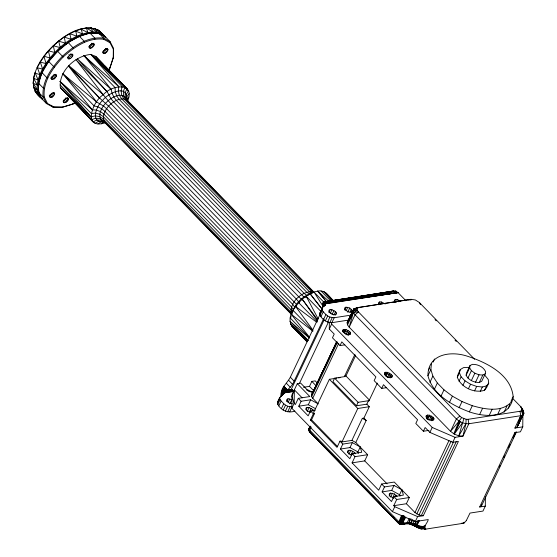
<?xml version="1.0" encoding="UTF-8"?>
<svg xmlns="http://www.w3.org/2000/svg" width="557" height="557" viewBox="0 0 557 557"><rect width="100%" height="100%" fill="white"/><g stroke="black" fill="none" stroke-linecap="round" stroke-linejoin="round"><path stroke-width="0.84" d="M282.364 395.31L282.608 394.697L281.083 396.48C279.969 388.445 286.987 383.522 290.343 377.221L320.136 314.204M108.497 70.467L109.792 68.316L113.405 57.267L113.489 48.292L110.126 41.705L105.391 36.839L98.916 33.281L89.197 33.225C63.818 39.582 37.382 64.501 38.384 92.114L41.747 98.7L46.482 103.567L52.957 107.125L62.683 107.181L73.051 104.027L75.237 102.794M62.683 107.181L53.883 107L47.526 103.505L44.226 97.029C42.708 81.364 52.957 67.766 63.15 56.995C74.199 47.122 88.069 37.263 103.672 39.248L110.035 42.743L113.336 49.218L113.252 58.025M421.969 528.962L417.847 527.709L410.398 523.845L420.354 528.294L423.773 528.475L425.492 529.15C422.784 526.637 428.18 522.236 428.263 519.549L415.292 521.561L392.42 511.66L291.826 408.274L291.965 394.809L297.292 383.655L300.676 383.132L308.682 391.362L313.459 392.469M344.832 344.839L340.042 345.584L332.459 337.793L334.221 334.082L329.291 329.013L329.361 322.28M329.291 329.013L331.631 324.063L331.652 322.378M466.279 520.656L469.99 513.081L482.961 511.075L485.307 506.118L485.398 496.858M485.307 506.118L479.668 506.995L514.786 432.685L520.426 431.814L522.772 426.857L522.898 414.234M302.131 397.83L294.361 389.844L294.166 403.324L291.826 408.274M405.886 300.703L398.004 292.606L395.971 291.214L324.815 301.901L325.615 303.823L324.738 305.682L324.815 301.901L324.446 301.762C321.166 302.757 323.234 307.318 322.016 309.664M95.177 29.075L98.721 30.329L104.145 35.571L104.075 36.414L101.04 34.332L101.061 33.469L98.721 30.329C80.041 22.113 60.602 37.96 48.306 50.805C37.18 63.261 24.042 87.226 42.729 99.369L41.329 97.489M418.223 520.308L416.664 525.133L417.144 527.333L421.148 528.885L425.833 529.108L423.773 528.475L422.115 526.407L417.068 525.634C411.818 520.433 404.083 525.098 398.728 521.603L309.685 430.095L309.01 428.612L310.131 426.286M331.631 324.063L432.225 427.449L455.097 437.349L462.992 436.124L465.882 423.71L466.146 419.296L461.628 417.569L459.824 416.121L358.471 311.955L357.378 310.437L357.114 309.017L357.747 307.93L359.195 307.367L411.073 299.325L415.348 299.958L419.379 302.514L474.606 359.279M104.967 122.874C82.387 129.878 92.392 100.97 103.337 94.767C110.954 85.096 135.386 81.566 127.783 100.699M101.04 34.332C86.314 29.215 71.456 39.248 60.511 48.229L60.448 48.285C48.271 59.947 31.84 79.101 40.891 96.807L40.048 96.848C34.304 88.278 38.294 77.284 42.555 68.984L40.222 61.695M126.655 99.306C127.978 83.292 107.264 93.68 102.558 100.49C96.438 105.524 89.635 123.32 103.783 121.711L101.256 123.828M417.847 527.709L414.763 525.961L415.599 521.206M42.729 99.369L37.312 94.119L37.382 93.284M38.148 89.628L37.263 89.566L33.155 83.251L33.719 77.813L35.042 72.661L38.134 79.943L39.004 80.145M41.747 98.7L41.838 97.663M110.035 42.743L110.126 41.705L103.651 38.148L98.916 33.281L92.392 33.295M427.936 375.71C427.769 354.356 449.972 350.729 466.529 355.944C485.718 362.036 510.964 374.053 513.178 396.675C509.885 418.857 485.781 417.478 469.384 411.895C452.249 405.419 432.796 394.781 427.936 375.71L430.867 369.521L431.438 363.7M127.588 100.775C120.02 82.38 86.377 115.64 105.705 123.034L100.977 120.131L96.925 120.047L92.991 121.816L60.33 87.505C58.499 71.192 75.39 55.742 90.888 54.405L118.815 86.676L118.349 90.902L119.309 95.191L121.496 98.624L309.205 291.541L312.143 293.379M349.037 320.017L331.854 322.684C326.569 322.928 321.389 318.869 319.537 314.12L322.231 308.112L325.615 303.823L398.004 292.606L325.246 302.367L324.766 305.292L325.121 302.228L395.971 291.214L393.799 290.977L323.902 301.852L324.592 304.958L324.334 306.399L322.74 303.37L324.369 305.702L323.032 302.743L324.466 305.222L323.52 302.117L325.232 301.845M417.381 527.096L417.109 525.279L419.296 520.649M323.902 301.852L324.766 305.02L325.121 302.228L398.004 292.606L325.594 303.572L324.787 305.494M40.048 96.848L35.042 91.202L35.147 90.408L36.038 91.557M386.927 376.985L384.427 373.97L384.602 372.835L385.785 372.243L387.651 372.361L391.39 374.401L392.26 375.78L392.079 376.915L390.903 377.5L388.487 377.59L390.903 377.5M426.975 418.182L428.605 419.825L427.323 418.871L426.105 416.803L426.279 415.668L427.463 415.083L429.329 415.195L433.067 417.235L433.938 418.613L433.757 419.748L431.578 420.507L433.757 419.748M324.766 305.292L325.191 302.305L324.689 305.675L325.476 302.911L398.004 292.606L325.462 302.869L324.689 305.675M342.924 330.002L343.314 332.16L342.75 331.137L342.924 330.002L344.108 329.41L345.974 329.528L344.644 333.295M387.651 372.361L386.321 376.128M429.329 415.195L427.999 418.968M37.228 67.237L39.923 74.561L40.765 74.84M42.081 72.09L38.468 83.139L38.384 92.114L43.119 96.981L46.482 103.567L47.526 103.505M109.792 68.316L113.405 57.267M336.421 313.013L336.247 314.106L335.112 314.677L333.316 314.566L329.716 312.595L328.881 311.272L329.055 310.179L330.19 309.615L331.986 309.727L335.586 311.69L336.421 313.013L335.418 315.137M352.212 310.569L352.038 311.662L350.903 312.226L349.107 312.115L345.507 310.152L344.672 308.822L344.839 307.736L345.981 307.165L349.747 308.035L352.212 310.569L351.544 311.983M345.974 329.528L349.712 331.568L350.583 332.947L350.402 334.082L349.225 334.666L346.809 334.75L349.121 334.395L349.26 333.532L348.598 332.487L345.758 330.935L343.446 331.297M378.502 303.579L378.676 302.486L379.811 301.922L381.608 302.033L385.207 303.997M384.602 372.835L384.984 374.993L384.427 373.97M389.9 377.674L390.798 377.228L390.937 376.365L388.995 374.374L387.435 373.775L385.124 374.13M426.279 415.668L426.662 417.827L426.105 416.803M432.476 420.062L432.615 419.198L430.672 417.207L429.113 416.608L426.801 416.963M466.132 375.279L466.494 372.967L470.011 365.538L472.413 364.341C477.621 364.174 483.246 366.708 485.6 371.54L485.238 373.851L481.721 381.28L479.319 382.478C474.111 382.638 468.486 380.111 466.132 375.279L469.648 367.85L470.011 365.538M479.668 506.995L481.415 506.118L481.68 504.44M39.081 93.562L38.21 93.548L33.643 87.546L33.768 86.808M113.336 49.218L113.489 48.292M38.127 85.117L37.242 84.984L33.594 78.426L33.719 77.813M38.621 82.38L38.468 83.139L43.209 88.006L44.309 88.222M310.11 426.377L308.787 429.649L309.803 432.065L398.847 523.573L400.908 524.367L407.828 523.629L408.998 522.459L410.962 518.602M419.031 520.565L416.664 525.133L417.137 526.247L412.681 524.276L408.525 523.19L400.908 524.367L398.847 523.573L309.755 431.967L308.787 429.649L310.047 426.544M310.576 426.168L308.933 430.289L309.803 432.065L309.755 431.612M415.689 521.248L414.944 524.443L416.42 521.401M405.106 517.362L401.186 524.367L399.968 524.151L398.443 522.793L401.653 515.406M56.222 76.622L56.508 75.425L56.111 74.652L53.855 75L51.71 77.319L51.425 78.509L51.822 79.289L54.078 78.941L56.222 76.622L53.945 74.283M54.384 94.76L54.663 93.569L54.266 92.789L52.01 93.137L49.872 95.456L49.587 96.646L49.984 97.426L52.24 97.078L54.384 94.76L52.678 93.005M72.598 56.229L72.876 55.039L72.48 54.259L70.224 54.607L68.086 56.925L67.801 58.116L68.198 58.896L70.454 58.548L72.598 56.229L70.321 53.89M68.156 100.016L68.441 98.826L68.045 98.046L65.789 98.401L63.644 100.72L63.359 101.91L63.756 102.69L66.011 102.342L68.156 100.016L65.879 97.684M93.91 45.528L94.196 44.337L93.799 43.557L91.543 43.906L89.399 46.231L89.12 47.422L89.517 48.194L91.773 47.846L93.91 45.528L91.64 43.195M107.689 50.791L107.967 49.601L107.571 48.821L105.315 49.169L103.177 51.488L102.892 52.678L103.289 53.458L105.545 53.11L107.689 50.791L105.412 48.452M311.154 426.996L309.407 431.285L398.909 523.489L399.968 524.151L404.034 516.805M484.179 374.422L488.266 379.484L488.698 383.188L486.588 387.644L484.499 390.297C474.258 393.597 461.057 387.407 457.311 377.27L458.16 374.026L460.27 369.563L463.508 367.627L468.583 367.321M457.311 377.27L459.421 372.814L460.27 369.563M463.849 418.683L458.85 435.866L454.289 434.112L450.543 431.334L349.19 327.168L347.533 324.849L347.157 322.733L353.02 310.346L353.974 308.738L359.195 307.367M347.533 324.849L353.396 312.47L357.378 310.437L353.02 310.346L353.396 312.47L349.19 327.168L355.046 314.782L358.471 311.955L353.396 312.47L347.241 323.213L353.02 310.346L357.114 309.017L353.974 308.738L347.157 322.733L349.455 318.917M333.19 300.508C328.929 296.31 324.759 289.417 317.734 291.109C311.899 292.202 306.74 295.433 302.256 299.206C295.475 305.654 286.04 316.62 291.903 326.256L307.025 341.796M293.316 309.789L292.564 312.407L290.81 309.413L103.108 116.497L99.731 114.22L95.47 113.134L91.237 113.482L59.975 81.357L92.295 109.799L96.354 110.077L100.49 111.602L103.811 114.039L291.52 306.963L293.316 309.789C296.658 302.186 303.335 295.642 311.481 293.546M324.759 305.333L325.476 302.911M521.617 416.908L523.845 413.245L522.09 409.625L522.884 414.854L517.035 427.24L523.845 413.245L521.818 408.197L523.462 411.122L523.845 413.245L522.884 414.854L520.732 415.703L517.035 427.24L514.877 428.082L520.732 415.703L520.008 411.275L521.449 410.704L522.09 409.625L521.818 408.197L520.725 406.68L512.231 397.949M406.004 523.677L405.05 523.552L410.237 524.088L412.166 519.674M294.855 411.052C288.066 413.767 279.893 409.98 277.393 403.282C279.315 393.061 290.775 390.499 294.131 381.12L323.554 318.876M277.393 403.282L280.087 397.273M319.537 314.12L322.231 308.112M417.827 521.067L416.455 525.063L416.608 526.149L421.148 528.885L412.368 524.847L418.147 527.535L417.43 527.173M408.998 522.459L410.133 519.166M414.749 525.342L415.049 524.485L416.608 526.149L414.763 525.961L410.711 523.608L412.25 523.274L412.681 524.276L414.763 525.961M508.388 408.163L509.718 404.382M127.936 101.423L125.179 96.619L125.207 92.566L127.087 88.681L94.927 56.16L124.942 87.212L123.424 91.348L123.654 95.574L125.576 98.986L313.285 291.903C302.075 290.162 287.941 303.481 291.757 314.816M294.361 389.844L291.945 396.438L294.166 403.324L295.349 404.535L298.28 398.346L309.838 396.556L297.292 383.655M402.238 515.378L398.791 523.476M414.297 520.384L412.326 524.966L409.882 524.012L412.445 524.75L410.711 523.608M291.659 389.608L287.363 390.234L286.66 389.12L283.005 394.091L283.464 392.991L293.685 391.404M461.628 417.569L459.107 421.113L453.809 433.757L460.186 421.656L454.289 434.112L462.442 422.791L465.882 423.71L468.848 423.738L520.732 415.703M305.57 297.445L306.113 296.199L321.166 311.683M401.882 523.183L404.612 516.959M517.996 425.632L522.884 414.854L521.449 410.704M298.28 398.346L301.121 401.27L310.66 399.787L318.249 403.929L312.755 398.29L311.655 396.744L311.398 395.331L336.665 341.894M336.609 341.942L311.398 395.331L336.567 342.089M402.906 516.325L399.989 522.501L403.776 515.747M277.748 404.577L280.087 399.62L279.732 398.332M319.892 315.408L322.238 310.458L321.883 309.163M282.288 395.484L283.464 392.991M278.772 405.949L281.111 400.998L280.087 399.62M320.916 316.787L323.262 311.829L322.238 310.458M281.403 408.657L283.743 403.7L281.111 400.998M323.547 319.488L325.894 314.538L323.262 311.829M293.114 391.717L291.325 389.273L324.188 319.753M286.702 401.611L288.039 398.777L291.812 399.648L289.8 403.895M328.853 312.442L330.19 309.615M283.193 410.091L285.539 405.141L283.743 403.7M325.344 320.929L327.683 315.972L325.894 314.538M288.164 402.433L289.835 398.889M330.308 313.264L331.986 309.727M285.4 411.205L287.746 406.248L292.042 406.895L289.703 411.853M327.551 322.037L329.89 317.086L334.193 317.734L351.376 315.067M299.353 383.599L328.526 321.89M331.951 314.733L333.956 310.486M287.69 411.825L290.03 406.868M329.835 322.656L332.174 317.699M333.908 315.227L335.586 311.69M331.854 322.684L334.193 317.734M315.269 410.168L310.5 410.906L308.16 415.856L298.782 406.22L301.121 401.27M344.637 309.998L345.981 307.165M303.488 387.282L309.497 386.356L311.836 381.399L315.22 380.877L317.581 383.3M346.099 310.813L347.777 307.276M347.742 312.282L349.747 308.035M350.033 312.073L351.37 309.239M312.045 394.259L336.546 342.423M311.655 396.744L337.556 341.942M298.782 406.22L308.32 404.744L310.66 399.787M306.127 409.757L307.227 407.432L309.093 407.55L312.832 409.59L313.702 410.969M348.118 321.124L353.974 308.738L357.747 307.93M343.599 332.425L344.344 330.851L344.108 329.41M312.755 398.29L338.747 343.314M307.262 411.421L309.093 407.55M340.042 345.584L341.796 341.866L375.898 376.915L374.137 380.626L381.719 388.417L386.509 387.672M345.827 334.68L348.021 330.315M309.316 412.208L311.14 408.337M347.477 334.848L348.598 332.487L349.712 331.568M312.101 411.136L312.832 409.59M348.515 335.105L349.26 333.532L350.583 332.947M336.769 378.14L329.375 379.289L313.57 412.723L314.468 413.649L311.544 419.839L310.416 420.02L313.34 413.823L314.468 413.649M354.948 354.287L344.602 376.177L344.978 376.567L334.604 378.175L332.968 381.642L356.452 405.788L366.833 404.18L369.298 406.707L363.909 418.105L362.329 418.349L351.913 440.392L341.984 441.931L341.086 441.005L339.958 441.179L337.027 447.375L310.416 420.02M378.475 304.749L379.811 301.922M344.602 376.177L345.953 375.968L355.561 355.645M380.605 304.157L381.608 302.033M394.265 302.305L395.602 299.471L397.399 299.582L400.455 301.149M396.062 302.416L397.399 299.582M398.708 301.762L399.376 300.348M356.452 405.788L358.095 402.321L368.469 400.713L368.852 401.103L377.347 383.119M341.984 441.931L357.789 408.49L369.298 406.707M340.459 449.053L342.799 444.103L352.337 442.62L360.247 446.944L361.716 452.263L352.177 453.739L349.838 458.69L340.459 449.053L349.998 447.577L357.907 451.894L358.325 453.412M366.833 404.18L368.469 400.713M349.998 447.577L352.337 442.62M347.805 452.59L348.905 450.265L350.771 450.383L354.51 452.423L355.38 453.802M385.277 375.258L386.022 373.684L385.785 372.243M348.94 454.254L350.771 450.383M367.648 454.7L355.018 456.656L352.094 462.853L364.724 460.897L367.648 454.7L355.784 442.509L366.207 420.465L363.909 418.105M381.719 388.417L383.474 384.699L417.576 419.748L415.814 423.466L423.397 431.25L428.981 430.387M387.505 377.514L389.698 373.148M350.994 455.041L352.818 451.17M389.155 377.681L390.276 375.321L391.39 374.401M353.779 453.969L354.51 452.423M390.192 377.938L390.937 376.365L392.26 375.78M357.907 451.894L360.247 446.944M433.095 362.099L434.557 359M409.325 497.533L396.695 499.497L393.771 505.686L406.401 503.73L409.325 497.533L394.265 482.056L381.636 484.012L378.704 490.209L352.094 462.853M429.948 382.29L432.88 376.1L430.867 369.521M382.137 491.887L384.476 486.936L394.015 485.46L401.924 489.777L403.393 495.096L393.855 496.572L391.515 501.53L382.137 491.887L391.675 490.411L399.585 494.727L400.003 496.252M434.418 389.211L437.349 383.021L432.88 376.1M391.675 490.411L394.015 485.46M389.12 496.196L390.582 493.098L394.495 494.003L397.057 496.635M426.578 418.878L427.699 416.518L427.463 415.083M390.617 497.088L392.448 493.217M423.397 431.25L425.151 427.532L429.886 432.406L452.757 442.3L458.397 441.429L423.271 515.733L417.632 516.611L394.76 506.71L393.771 505.686M429.182 420.354L431.376 415.988M392.671 497.874L394.495 494.003M441.067 396.048L443.999 389.851L437.349 383.021M430.833 420.514L431.954 418.154L433.067 417.235M395.456 496.802L396.187 495.257M431.87 420.772L432.615 419.198L433.938 418.613M399.585 494.727L401.924 489.777M392.42 511.66L394.76 506.71M429.886 432.406L432.225 427.449M459.003 381.267L461.105 376.811L459.421 372.814M449.478 402.356L452.402 396.166L443.999 389.851M462.937 385.312L465.046 380.856L461.105 376.811M467.908 378.085L471.417 370.656L469.648 367.85M405.802 517.007L402.036 524.179L398.443 522.793M471.34 380.633L474.856 373.204L471.417 370.656M459.114 407.752L462.045 401.562L452.402 396.166M468.444 388.716L470.554 384.26L465.046 380.856M409.214 518.63L406.868 523.239L402.405 523.754L406.526 523.413L401.186 524.367M475.518 382.241L479.034 374.812L482.828 375.049L485.238 373.851M423.271 515.733L418.975 515.086L414.972 512.537L448.984 440.58M474.564 390.889L476.674 386.426L482.348 386.99L486.602 385.841L488.698 383.188M416.768 513.979L451.149 441.235M479.319 382.478L482.828 375.049M415.292 521.561L417.632 516.611M452.757 442.3L455.097 437.349M418.975 515.086L453.356 442.349M469.384 411.895L472.308 405.705C484.736 409.207 501.488 412.862 511.319 401.973M421.259 515.705L456.385 441.402M480.245 391.446L482.348 386.99M484.499 390.297L486.602 385.841M479.626 414.519L482.557 408.33M489.213 415.466L492.137 409.277M497.526 414.673L500.458 408.476M504.057 412.187L506.988 405.99M510.985 401.319L513.178 396.675M499.427 466.898L500.165 465.332M503.862 457.513L504.6 455.946M508.666 447.341L510.149 444.214M513.101 437.955L515.691 432.483M481.415 506.118L516.534 431.814L514.786 432.685M292.557 389.928C289.139 390.582 285.066 391.773 282.392 388.723L286.66 389.12L287.064 390.457L283.137 387.219L285.699 388.132L281.083 396.48M400.727 522.877L404.103 515.907M403.108 515.469L399.613 522.313L398.568 522.278L399.216 523.079M309.01 428.612L310.11 426.578M283.005 394.091L283.631 392.908L293.086 391.453M105.51 37.326C102.787 33.176 97.489 31.874 92.796 31.881L86.391 27.961C64.765 31.916 47.066 48.661 37.159 67.696L43.369 69.34M309.135 429.329L310.34 427.149M465.882 423.71L458.85 435.866L462.992 436.124L468.848 423.738L468.124 419.317L466.146 419.296M411.129 522.856L412.876 519.855M108.121 70.662L109.882 67.745M125.513 87.748L128.486 90.868L126.362 94.384L126.453 99.501M42.555 68.984C53.256 50.819 71.059 34.186 92.796 31.881L92.887 32.772M428.507 369.89L429.851 367.878M129.078 93.687L126.857 96.723L126.662 99.48L128.841 97.015M282.977 394.182L284.606 392.33L293.33 390.972M281.591 396.055L282.608 394.697M319.892 313.062L321.34 311.224M277.748 402.231L278.709 401.005M466.23 520.739L464.378 522.717L463.055 523.336L425.492 529.15L424.685 529.073L425.172 528.99L424.747 528.454L423.773 528.475L425.033 528.934M462.442 422.791L459.107 421.113L450.543 431.334L456.399 418.948L459.824 416.121M291.241 316.689L290.148 317.922L309.511 337.82M309.274 336.971L291.207 314.239L292.209 313.319M284.766 392.239L281.09 395.101L284.495 391.933L286.047 391.244L281.452 391.856L283.416 392.232L293.073 390.61M97.928 123.967L101.026 121.83L103.623 121.698M415.243 526.268L417.047 526.978M61.918 107.313L72.473 104.103L74.701 102.843M395.602 299.471L394.467 300.042L394.293 301.135L395.136 302.458M288.039 398.777L286.904 399.348L286.73 400.441L287.572 401.764L289.194 402.969L292.369 403.804M307.227 407.432L306.044 408.016L305.87 409.151L306.74 410.53L310.479 412.57M348.905 450.265L347.721 450.857L347.547 451.992L348.417 453.363L351.467 455.146M390.582 493.098L389.399 493.69L389.225 494.825L390.095 496.203L393.834 498.243M392.483 291.61L393.799 290.977L326.952 301.574M287.064 390.457L283.812 391.216L281.863 390.213L286.006 389.796M312.804 329.974L295.572 306.441L296.832 305.939M463.939 522.981L461.3 523.308M402.272 523.831L400.908 524.367L398.596 522.487M309.337 428.068L310.047 427.797M425.332 525.745L419.86 527.249L416.831 526.936M65.733 92.949L60.33 87.505L91.592 119.63L95.769 118.23L99.988 118.578L103.344 120.597L291.046 313.514M309.685 430.095L308.933 430.289L309.483 431.438L309.17 431.257M462.707 523.378L464.378 522.717L464.183 522.215M349.121 334.395L350.402 334.082M390.798 377.228L392.079 376.915M91.592 119.63L60.184 84.936L90.993 116.81L95.275 115.891L99.564 116.58L102.948 118.718L290.657 311.635L292.049 314.141M403.393 523.879L400.908 524.367L405.426 523.601M356.132 307.896L411.073 299.325M348.222 334.841L349.225 334.666M401.054 524.346L402.878 523.197L406.868 523.239M423.773 528.475L424.74 528.314L423.104 527.423L419.86 527.249L417.068 525.634M80.647 29.068L87.825 32.445L87.985 33.323M338.565 299.951L340.264 299.673M341.963 299.394L343.669 299.123M345.368 298.844L347.067 298.566M348.766 298.294L350.464 298.016M352.163 297.737L393.799 290.977M287.363 390.234L291.548 389.552M85.757 28.066L91.118 27.85L97.245 32.222L97.273 33.107M338.412 377.89L340.055 377.632M291.715 389.44L287.593 390.081L283.805 386.189M292.307 390.074L284.933 391.237L281.194 393.569L283.729 393.158L285.045 392.031L293.63 390.701M468.124 419.317L520.008 411.275M514.877 428.082L522.772 426.857M324.334 301.783L395.971 291.214M293.574 390.791L284.495 391.933M292.321 390.144L286.347 391L285.435 390.513M75.216 30.927L82.457 33.893L82.701 34.757M53.883 107L52.957 107.125L51.181 105.301M78.822 36.379L89.962 33.093L94.697 37.96L94.878 39.067M72.473 104.103L73.051 104.027M424.803 527.201L423.104 527.423L424.566 526.01L424.845 527.075L423.104 527.423L424.713 527.66M97.914 30.398L98.721 30.329L104.145 35.571M69.611 33.601L76.845 36.205L77.165 37.034M104.347 36.901L105.391 36.839M100.559 32.884L101.409 32.849L105.858 37.869M39.074 93.513L38.21 93.548L35.042 91.202M399.968 524.151L398.847 523.573M310.82 294.033L309.511 294.054L306.726 292.174L119.024 99.257L116.678 95.867L115.271 91.689L115.111 87.623L83.849 55.498L111.177 89.343L112.013 93.116L113.886 97.085L116.399 100.406L304.108 293.323L306.719 295.273L308.153 295.384M408.009 299.854L411.031 299.903M44.226 97.029L43.119 96.981C41.58 81.023 52.01 67.181 62.391 56.215C73.642 46.161 87.762 36.128 103.651 38.148L103.672 39.248M412.681 524.276L414.826 524.395M306.663 390.039L308.529 390.158L312.261 392.198M432.573 420.34L428.66 419.435M63.971 37.027L71.122 39.31L71.526 40.09M69.716 33.552L71.122 39.31M424.685 529.073L425.492 529.15M67.891 42.555L79.4 36.302L84.135 41.169L84.504 42.221M90.415 27.961L94.502 28.741M407.132 523.496L407.828 523.629M43.947 56.166L50.791 58.325M40.195 62.071L46.739 63.783M48.306 50.805L54.788 52.497L55.422 53.089M103.825 121.496L98.707 121.266L95.136 123.285L93.332 121.433M53.18 45.737L59.947 47.561L60.511 48.229M34.938 73.197L39.923 74.561M58.45 41.107L65.441 43.126L65.921 43.857M409.882 524.012L412.382 524.785L410.398 523.859M416.664 525.133L419.602 526.163L420.354 528.294M33.594 78.426L38.134 79.943M470.554 384.26L476.674 386.426M47.763 77.931L46.725 77.534L41.991 72.661L48.598 61.709L57.656 51.348L68.267 42.59L73.573 48.396M474.856 373.204L479.034 374.812M347.359 334.555L343.62 332.515L342.75 331.137M386.983 376.595L389.037 377.388M462.045 401.562L472.308 405.705M410.237 524.088L412.326 524.966M33.155 83.251L37.242 84.984M313.271 292.55L311.419 291.45L123.71 98.533L121.67 95.094L121.106 90.784L122.143 86.537L90.888 54.405L95.825 56.556L127.087 88.681M413.009 524.993L414.833 525.801L413.057 524.875M92.295 109.799L62.871 73.789L96.66 102.001L103.588 106.074L106.721 108.845L296.421 304.254M327.683 315.972L329.89 317.086M285.539 405.141L287.746 406.248M282.274 389.058L284.314 390.165M413.113 525.112L414.533 525.885M362.329 418.349L366.207 420.465M308.32 404.744L315.513 408.671M351.913 440.392L355.784 442.509M33.643 87.546L37.263 89.566M412.41 524.805L414.895 526.219M415.466 526.135L417.743 527.583M54.259 67.174L48.57 61.333M302.367 299.938L298.886 296.937L111.177 104.02L105.51 97.614L75.94 59.634L107.195 91.759L111.059 98.805L113.746 102.015L303.892 296.992M37.312 94.119L39.777 95.811M294.047 327.725L291.903 326.256L298.663 332.898M295.572 306.441L316.327 321.96M291.207 314.239L312.804 331.157M459.107 421.113L456.399 418.948L355.046 314.782L353.396 312.47M96.66 102.001L68.518 66.109L99.78 98.234L108.803 106.331L296.505 299.248L299.415 302.813M101.061 33.469L95.261 28.644L97.245 32.222M103.337 94.767L68.964 65.719L99.78 98.234M309.344 338.071L289.912 321.243L308.202 340.48M83.849 55.498L118.815 86.676M111.177 89.343L77.381 58.882L107.195 91.759M326.493 301.776L317.734 291.109L329.076 301.539M307.213 341.65L290.503 324.063L307.993 340.647M90.888 54.405L124.942 87.212M125.409 87.909L128.486 90.868M66.972 94.14L71.303 98.317M301.121 335.314L303.579 337.723M332.94 300.773L323.854 291.652L332.55 301.33M290.503 324.063L307.561 341.218M297.696 331.387L298.914 332.613M57.468 51.153L63.15 56.995M435.024 319.614L436.242 320.86M455.055 340.195L456.267 341.448M106.833 48.431L107.967 49.601M104.528 49.74L106.798 52.073M103.275 50.771L105.545 53.11M102.558 51.864L104.263 53.618M93.061 43.168L94.196 44.337M90.749 44.476L93.026 46.816M89.496 45.514L91.773 47.846M88.779 46.6L90.485 48.355M321.055 290.97L330.684 300.877M323.652 301.964L314.023 292.063L322.816 305.946M314.106 292.258L127.003 99.961C116.413 94.565 99.202 111.316 104.277 122.053L291.381 314.35M322.44 304.449L323.861 305.911M71.742 53.869L72.876 55.039M68.866 54.593L71.707 57.51M68.184 56.208L70.454 58.548M67.467 57.301L69.172 59.056M298.691 302.667L317.448 321.953M62.871 73.789L94.133 105.914L97.872 106.86L101.792 108.845L105.036 111.456L292.745 304.373L294.625 307.032L294.695 308.467M293.045 310.353L313.013 330.879M55.366 74.262L56.508 75.425M345.953 375.968L369.597 400.267M53.061 75.571L55.331 77.903M51.808 76.601L54.078 78.941M51.091 77.695L52.797 79.449M50.687 78.119L51.822 79.289M67.3 97.656L68.441 98.826M64.995 98.965L67.272 101.304M334.604 378.175L358.095 402.321M63.742 100.002L66.011 102.342M63.025 101.096L64.73 102.843M53.528 92.399L54.663 93.569M329.375 379.289L357.789 408.49M51.223 93.708L53.493 96.041M49.97 94.739L52.24 97.078M49.253 95.832L50.959 97.586M311.836 381.399L315.847 385.514M309.497 386.356L314.078 391.056M290.343 377.221L294.131 381.12M288.63 380.292L292.418 384.191M364.724 460.897L387.108 483.894M406.401 503.73L414.972 512.537M286.416 383.327L290.211 387.219M291.325 389.273L293.72 391.738M310.5 410.906L313.34 413.823M339.958 441.179L342.799 444.103M352.177 453.739L355.018 456.656M381.636 484.012L384.476 486.936M393.855 496.572L396.695 499.497M311.544 419.839L337.556 446.575M316.223 437.823L318.04 439.689M336.818 458.989L338.635 460.855M357.413 480.155L359.836 482.641M372.556 495.716L373.768 496.962M378.008 501.321L380.431 503.807M393.145 516.882L394.356 518.128M326.931 294.576L325.998 293.114L333.211 300.55M95.825 56.556L102.954 64.041M104.737 65.914L117.799 79.637M62.697 89.942L92.991 121.816M325.998 293.114L332.78 300.787M59.975 81.357L90.993 116.81M317.734 291.109L326.527 301.755M322.433 309.393L310.096 293.783L322.294 309.511M317.546 319.627L302.256 299.206L317.525 320.867M60.448 48.285L58.687 41.183M309.803 432.065L309.044 430.707L309.128 429.029M101.409 32.849L102.14 34.165M306.113 296.199L318.27 319.057M419.379 302.514L420.458 304.644M385.298 375.348L385.646 376.038M105.733 66.958L106.129 67.738M91.118 27.85L92.796 31.881M34.04 87.526L34.868 89.684M323.52 302.117L324.592 304.958L324.446 301.762L324.766 305.02M86.391 27.961L87.825 32.445M43.975 56.466L45.98 63.345M81.204 28.971L82.457 33.893M48.396 51.021L50.088 57.803M53.34 45.883L54.788 52.497M75.696 30.858L76.845 36.205M64.292 37.047L65.441 43.126M33.288 82.568L33.671 85.959M309.95 426.704L309.226 428.256L309.943 426.746M325.824 302.019L323.276 302.437L325.845 302.04M523.462 411.122L520.725 406.68L523.462 411.122"/></g></svg>
